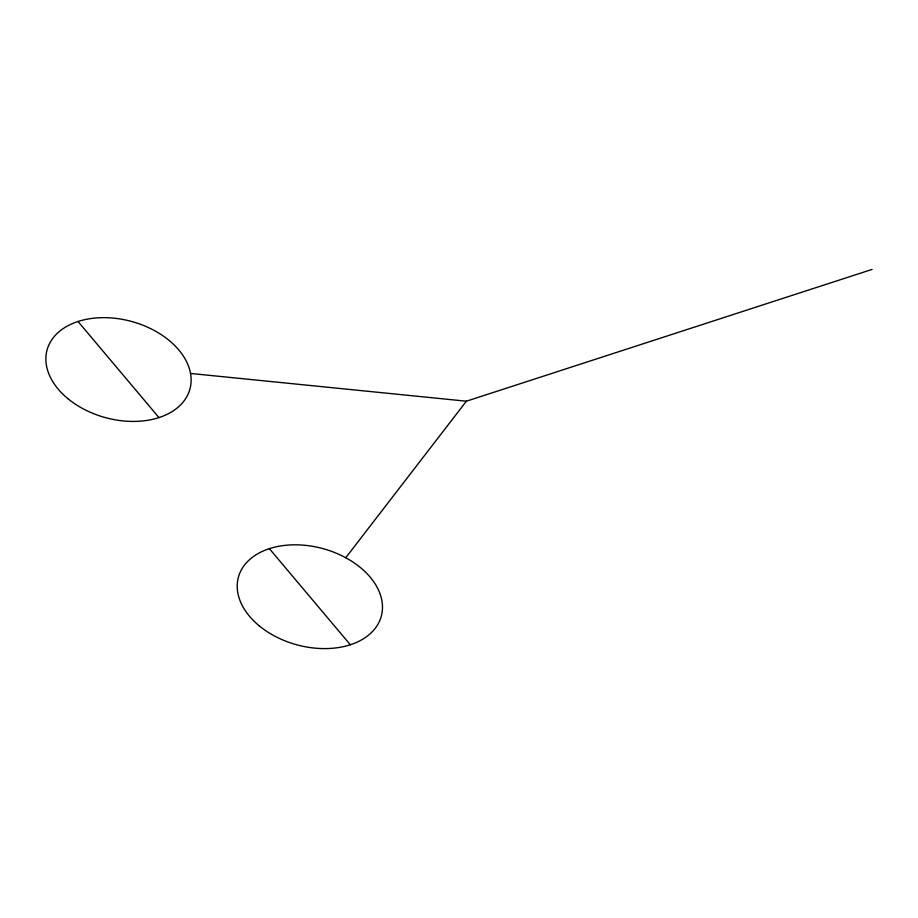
<?xml version="1.0" encoding="UTF-8"?>
<svg xmlns="http://www.w3.org/2000/svg" width="918" height="918" viewBox="0 0 918 918"><rect width="100%" height="100%" fill="white"/><g stroke="black" fill="none" stroke-linecap="round" stroke-linejoin="round"><path stroke-width="1.38" d="M345.753 557.731L466.378 401.2L872.1 269.41M190.531 373.454L466.378 401.2M78.019 321.484L158.975 417.598M269.376 548.654L350.32 644.769M259.14 625.755A74.06 49.836 15.3 0 0 380.236 619.432A74.06 49.836 15.3 0 0 290.157 544.948A74.06 49.836 15.3 0 0 259.14 625.755M67.794 398.584A74.06 49.836 15.3 0 0 188.89 392.25A74.06 49.836 15.3 0 0 98.811 317.777A74.06 49.836 15.3 0 0 67.794 398.584"/></g></svg>
